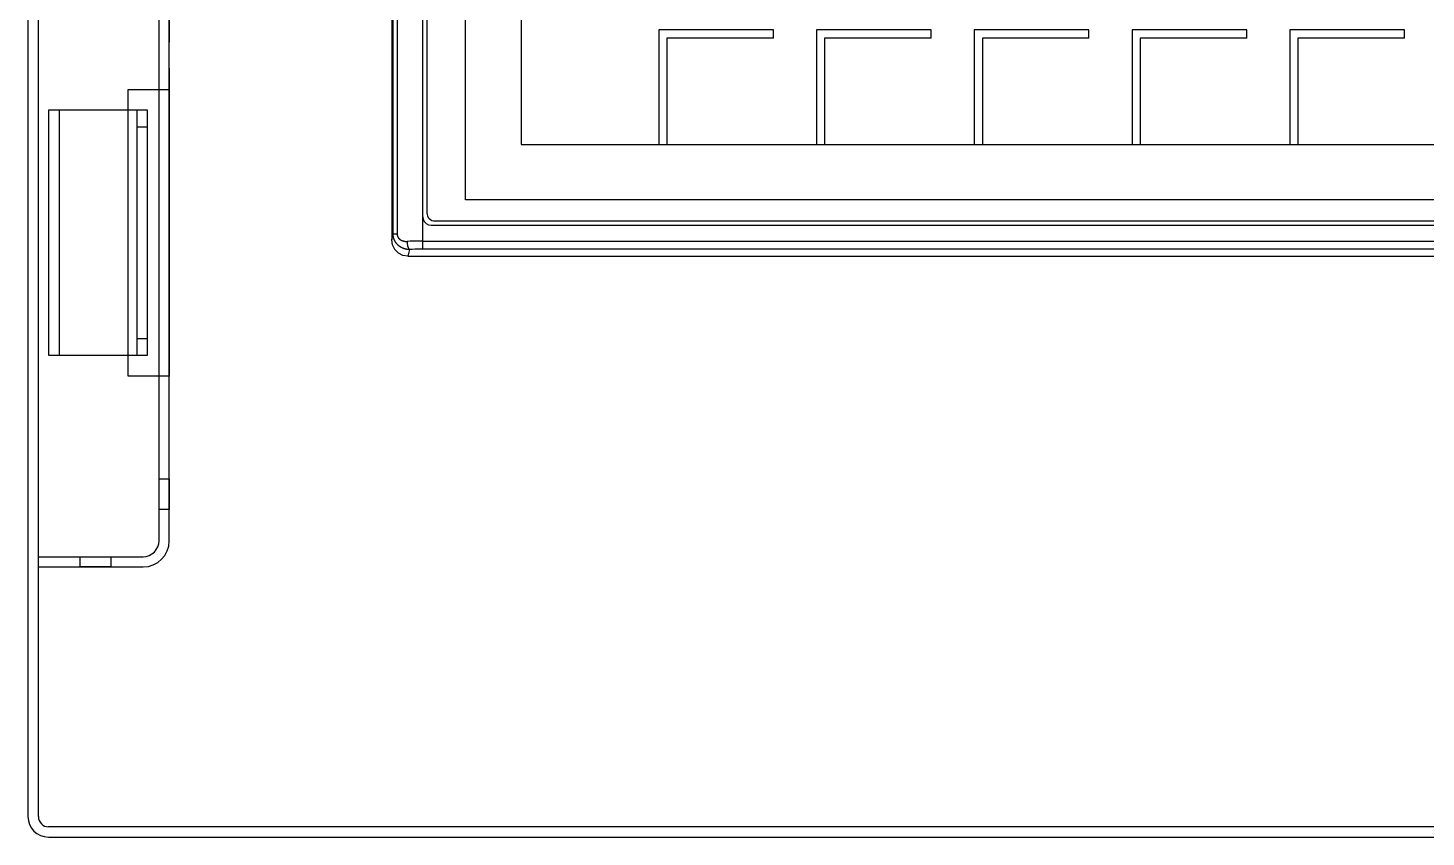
# Model space of a CAD drawing. Header units: millimetres. Extents: x 979 to 5828, y -1860 to 642.
# Drawn here: x 3087.6 to 3258.3, y 276.1 to 375 of the extents above; entities that cross this region are included whole.
import ezdxf

# ---------------------------------------------------------------- set-up
doc = ezdxf.new("R2010")
doc.units = ezdxf.units.MM
doc.linetypes.add('HIDDEN', pattern=[9.525, 6.35, -3.175])

msp = doc.modelspace()

# ---------------------------------------------------------------- linework, layer by layer
for p, q in [((3087.635, 573.567), (3087.635, 278.642)), ((3088.91, 278.641), (3088.91, 573.567)), ((3088.885, 543.067), (3088.885, 309.142)), ((3103.635, 312.342), (3103.635, 539.867)), ((3104.885, 312.342), (3104.885, 539.867)), ((3099.885, 367.467), (3104.885, 367.467)), ((3099.885, 332.467), (3099.885, 367.467)), ((3104.885, 367.467), (3104.885, 332.467)), ((3090.185, 364.967), (3102.185, 364.967)), ((3090.185, 334.967), (3090.185, 364.967)), ((3091.435, 364.967), (3091.435, 334.967)), ((3100.935, 364.967), (3100.935, 334.967)), ((3102.185, 364.967), (3102.185, 334.967)), ((3100.935, 362.896), (3102.185, 362.896)), ((3100.935, 337.038), (3102.185, 337.038)), ((3102.185, 334.967), (3090.185, 334.967)), ((3104.885, 332.467), (3099.885, 332.467)), ((3103.635, 319.924), (3104.885, 319.924)), ((3103.635, 316.174), (3103.635, 319.924)), ((3104.885, 319.924), (3104.885, 316.174)), ((3104.885, 316.174), (3103.635, 316.174)), ((3088.885, 310.392), (3101.685, 310.392)), ((3088.885, 309.142), (3101.685, 309.142)), ((3094.01, 310.392), (3097.76, 310.392)), ((3094.01, 309.142), (3094.01, 310.392)), ((3097.76, 309.142), (3094.01, 309.142)), ((3097.76, 310.392), (3097.76, 309.142)), ((3385.138, 277.391), (3090.16, 277.391)), ((3090.135, 276.142), (3385.19, 276.142))]:
    msp.add_line(p, q)
at = {"color": 7, "linetype": 'Continuous'}
for p, q in [((3135.833, 347.969), (3135.833, 504.24)), ((3132.033, 503.091), (3132.033, 349.117)), ((3132.213, 349.843), (3132.213, 502.366)), ((3132.688, 502.366), (3132.688, 349.843)), ((3147.833, 500.804), (3147.833, 360.744)), ((3136.333, 499.804), (3136.333, 352.404)), ((3164.623, 374.744), (3164.623, 360.744)), ((3178.623, 374.744), (3164.623, 374.744)), ((3165.623, 373.744), (3165.623, 360.744)), ((3178.623, 373.744), (3165.623, 373.744)), ((3178.623, 373.744), (3178.623, 374.744)), ((3183.883, 374.744), (3183.883, 360.744)), ((3197.883, 374.744), (3183.883, 374.744)), ((3184.883, 373.744), (3184.883, 360.744)), ((3197.883, 373.744), (3184.883, 373.744)), ((3197.883, 373.744), (3197.883, 374.744)), ((3203.143, 374.744), (3203.143, 360.744)), ((3217.143, 374.744), (3203.143, 374.744)), ((3204.143, 373.744), (3204.143, 360.744)), ((3217.143, 373.744), (3204.143, 373.744)), ((3217.143, 373.744), (3217.143, 374.744)), ((3222.403, 374.744), (3222.403, 360.744)), ((3236.403, 374.744), (3222.403, 374.744)), ((3223.403, 373.744), (3223.403, 360.744)), ((3236.403, 373.744), (3223.403, 373.744)), ((3236.403, 373.744), (3236.403, 374.744)), ((3241.663, 374.744), (3241.663, 360.744)), ((3255.663, 374.744), (3241.663, 374.744)), ((3242.663, 373.744), (3242.663, 360.744)), ((3255.663, 373.744), (3242.663, 373.744)), ((3255.663, 373.744), (3255.663, 374.744)), ((3147.833, 360.744), (3330.233, 360.744)), ((3136.833, 350.904), (3341.233, 350.904)), ((3137.333, 351.404), (3340.733, 351.404)), ((3132.033, 349.117), (3132.213, 349.843)), ((3132.213, 349.843), (3132.688, 349.843)), ((3135.833, 348.956), (3342.233, 348.956)), ((3134.225, 347.926), (3134.022, 347.104)), ((3134.022, 347.104), (3344.044, 347.104)), ((3342.233, 347.969), (3135.833, 347.969))]:
    msp.add_line(p, q, dxfattribs=at)
at = {"color": 9, "linetype": 'HIDDEN'}
msp.add_line((3104.885, 398.642), (3104.885, 363.642), dxfattribs=at)
at = {"color": 215, "true_color": 0xa953a0}
msp.add_lwpolyline([(3141.033, 494.006), (3337.033, 494.006), (3337.033, 354.006), (3141.033, 354.006), (3141.033, 494.006)], dxfattribs=at)
at = {"color": 7, "linetype": 'Continuous'}
for points in [[(3135.833, 351.904), (3135.882, 351.595), (3136.024, 351.317), (3136.245, 351.095), (3136.524, 350.953), (3136.833, 350.904)], [(3134.022, 347.104), (3133.406, 347.203), (3132.852, 347.488), (3132.412, 347.933), (3132.13, 348.494), (3132.033, 349.117)], [(3134.225, 347.926), (3134.2, 347.926), (3134.174, 347.925), (3134.149, 347.926), (3134.123, 347.926), (3134.098, 347.927), (3134.072, 347.928), (3134.047, 347.929), (3134.022, 347.931), (3133.996, 347.933), (3133.971, 347.935), (3133.946, 347.938), (3133.921, 347.941), (3133.896, 347.944), (3133.871, 347.948), (3133.846, 347.952), (3133.822, 347.956), (3133.797, 347.96), (3133.772, 347.965), (3133.748, 347.97), (3133.723, 347.976), (3133.699, 347.981), (3133.675, 347.987), (3133.65, 347.993), (3133.626, 348), (3133.602, 348.007), (3133.578, 348.014), (3133.554, 348.022), (3133.53, 348.029), (3133.506, 348.038), (3133.483, 348.046), (3133.459, 348.055), (3133.435, 348.064), (3133.412, 348.073), (3133.389, 348.083), (3133.365, 348.093), (3133.343, 348.103), (3133.32, 348.113), (3133.297, 348.124), (3133.275, 348.135), (3133.252, 348.146), (3133.23, 348.158), (3133.208, 348.17), (3133.186, 348.182), (3133.165, 348.194), (3133.143, 348.207), (3133.122, 348.22), (3133.101, 348.233), (3133.08, 348.246), (3133.059, 348.26), (3133.038, 348.274), (3133.018, 348.288), (3132.997, 348.303), (3132.977, 348.318), (3132.957, 348.333), (3132.937, 348.348), (3132.918, 348.364), (3132.898, 348.38), (3132.879, 348.396), (3132.86, 348.412), (3132.841, 348.429), (3132.823, 348.446), (3132.805, 348.463), (3132.786, 348.48), (3132.769, 348.498), (3132.751, 348.516), (3132.734, 348.534), (3132.717, 348.552), (3132.7, 348.57), (3132.683, 348.589), (3132.667, 348.608), (3132.651, 348.627), (3132.635, 348.646), (3132.619, 348.666), (3132.604, 348.686), (3132.589, 348.706), (3132.574, 348.726), (3132.559, 348.747), (3132.545, 348.767), (3132.531, 348.788), (3132.517, 348.809), (3132.503, 348.831), (3132.49, 348.852), (3132.477, 348.874), (3132.464, 348.896), (3132.452, 348.917), (3132.44, 348.94), (3132.428, 348.962), (3132.417, 348.984), (3132.406, 349.007), (3132.395, 349.029), (3132.384, 349.052), (3132.374, 349.075), (3132.364, 349.098), (3132.354, 349.122), (3132.345, 349.145), (3132.336, 349.169), (3132.327, 349.193), (3132.318, 349.217), (3132.31, 349.241), (3132.302, 349.265), (3132.295, 349.289), (3132.288, 349.314), (3132.281, 349.338), (3132.274, 349.363), (3132.268, 349.388), (3132.262, 349.413), (3132.257, 349.437), (3132.251, 349.462), (3132.246, 349.487), (3132.242, 349.512), (3132.238, 349.537), (3132.234, 349.562), (3132.23, 349.588), (3132.227, 349.613), (3132.224, 349.638), (3132.222, 349.664), (3132.219, 349.689), (3132.217, 349.714), (3132.216, 349.74), (3132.215, 349.766), (3132.214, 349.791), (3132.213, 349.817), (3132.213, 349.843)], [(3132.688, 349.843), (3132.688, 349.827), (3132.688, 349.811), (3132.689, 349.795), (3132.69, 349.779), (3132.692, 349.764), (3132.693, 349.748), (3132.695, 349.733), (3132.697, 349.717), (3132.7, 349.702), (3132.703, 349.686), (3132.706, 349.671), (3132.709, 349.656), (3132.713, 349.641), (3132.717, 349.626), (3132.721, 349.611), (3132.726, 349.596), (3132.731, 349.581), (3132.736, 349.566), (3132.742, 349.551), (3132.747, 349.537), (3132.753, 349.523), (3132.759, 349.509), (3132.766, 349.495), (3132.772, 349.481), (3132.779, 349.467), (3132.786, 349.454), (3132.794, 349.441), (3132.801, 349.428), (3132.809, 349.415), (3132.817, 349.402), (3132.825, 349.39), (3132.833, 349.377), (3132.842, 349.365), (3132.851, 349.353), (3132.86, 349.341), (3132.869, 349.329), (3132.878, 349.317), (3132.888, 349.306), (3132.898, 349.295), (3132.908, 349.283), (3132.918, 349.273), (3132.928, 349.262), (3132.938, 349.251), (3132.948, 349.241), (3132.959, 349.231), (3132.97, 349.221), (3132.98, 349.211), (3132.991, 349.201), (3133.003, 349.192), (3133.014, 349.183), (3133.025, 349.173), (3133.037, 349.165), (3133.048, 349.156), (3133.06, 349.147), (3133.072, 349.139), (3133.084, 349.13), (3133.096, 349.122), (3133.108, 349.114), (3133.12, 349.106), (3133.133, 349.099), (3133.145, 349.091), (3133.158, 349.084), (3133.17, 349.077), (3133.183, 349.07), (3133.196, 349.063), (3133.208, 349.056), (3133.221, 349.05), (3133.234, 349.043), (3133.247, 349.037), (3133.26, 349.031), (3133.274, 349.025), (3133.287, 349.019), (3133.3, 349.014), (3133.314, 349.008), (3133.327, 349.003), (3133.341, 348.998), (3133.354, 348.993), (3133.368, 348.988), (3133.382, 348.983), (3133.396, 348.979), (3133.41, 348.975), (3133.424, 348.97), (3133.438, 348.966), (3133.452, 348.962), (3133.466, 348.958), (3133.48, 348.955), (3133.494, 348.951), (3133.508, 348.948), (3133.523, 348.945), (3133.537, 348.942), (3133.551, 348.939), (3133.565, 348.936), (3133.58, 348.934), (3133.594, 348.931), (3133.609, 348.929), (3133.623, 348.927), (3133.638, 348.925), (3133.652, 348.923), (3133.667, 348.921), (3133.681, 348.919), (3133.696, 348.918), (3133.711, 348.917), (3133.725, 348.916), (3133.74, 348.915), (3133.755, 348.914), (3133.77, 348.913), (3133.784, 348.912), (3133.799, 348.912), (3133.814, 348.912), (3133.829, 348.912), (3133.844, 348.912), (3133.859, 348.912), (3133.874, 348.912), (3133.889, 348.913), (3133.904, 348.913)], [(3135.833, 348.956), (3135.44, 348.954), (3135.05, 348.949), (3134.662, 348.941), (3134.28, 348.929), (3133.904, 348.913)], [(3133.904, 348.913), (3133.931, 348.634), (3133.981, 348.376), (3134.051, 348.162), (3134.134, 348.008), (3134.225, 347.926)], [(3135.833, 347.969), (3135.506, 347.967), (3135.18, 347.962), (3134.857, 347.953), (3134.539, 347.941), (3134.225, 347.926)]]:
    msp.add_lwpolyline(points, dxfattribs=at)
msp.add_arc((3137.333, 352.404), 1, 180, 270, dxfattribs=at)
for centre, radius, start, end in [((3101.685, 312.342), 1.95, 270, 0), ((3101.685, 312.342), 3.2, 270, 360), ((3090.135, 278.642), 2.5, 180, 270), ((3090.16, 278.641), 1.25, 180, 270)]:
    msp.add_arc(centre, radius, start, end)

doc.saveas('drawing.dxf')
